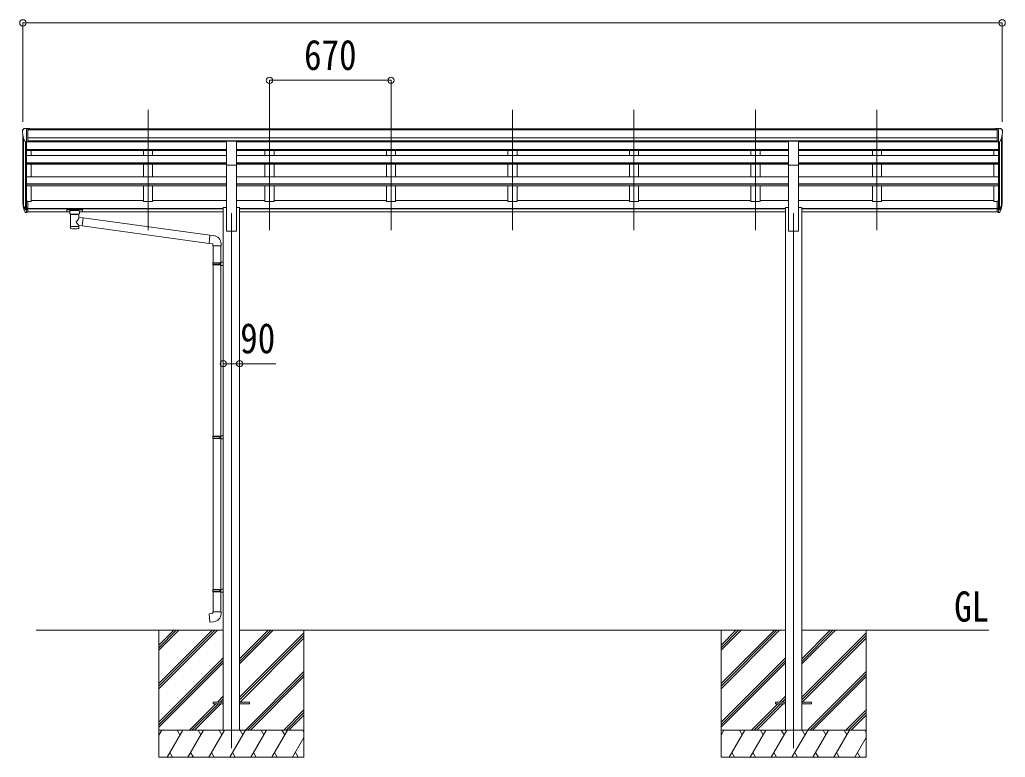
# Model space of a CAD drawing. Units: millimetres at full size. Extents: x -9783 to 33769, y -6828 to 6752.
# Drawn here: x 1161 to 6596, y -3864 to 202 of the extents above; entities that cross this region are included whole.
import ezdxf
from ezdxf.enums import TextEntityAlignment as Align

# ---------------------------------------------------------------- set-up
doc = ezdxf.new("R2010")
doc.units = ezdxf.units.MM
doc.header["$LTSCALE"] = 35
doc.header["$PDMODE"] = 32
doc.header["$PDSIZE"] = 35
for name, color, linetype, lineweight in [('0-0_0', 7, 'Continuous', 9), ('0-1_本体', 4, 'Continuous', 9), ('0-2_部品', 7, 'Continuous', 9), ('0-8_PARTS2', 2, 'Continuous', 9), ('0-A_寸法', 6, 'Continuous', 9)]:
    doc.layers.add(name, color=color, linetype=linetype, lineweight=lineweight)
doc.styles.add('ＭＳ ゴシック', font='')
doc.styles.get('ＭＳ ゴシック').set_extended_font_data('MS Gothic')

msp = doc.modelspace()

# ---------------------------------------------------------------- linework, layer by layer
at = {"layer": '0-0_0'}
for p, q in [((1252.12, -3163.65), (2282.92, -3163.65)), ((1928.12, -3163.65), (1928.12, -3863.65)), ((1928.12, -3457.83), (2222.3, -3163.65)), ((1928.12, -3471.97), (2236.44, -3163.65)), ((1928.12, -3486.11), (2250.59, -3163.65)), ((1928.12, -3273.98), (2038.45, -3163.65)), ((1928.12, -3259.84), (2024.31, -3163.65)), ((1928.12, -3245.7), (2010.17, -3163.65)), ((2373.32, -3349.28), (2558.95, -3163.65)), ((2373.32, -3335.14), (2544.81, -3163.65)), ((2373.32, -3321), (2530.67, -3163.65)), ((2373.32, -3163.65), (5382.92, -3163.65)), ((2373.32, -3533.13), (2728.12, -3178.33)), ((2373.32, -3547.27), (2728.12, -3192.48)), ((2375.58, -3559.15), (2728.12, -3206.62)), ((2728.12, -3163.65), (2728.12, -3863.65)), ((5028.12, -3163.65), (5028.12, -3863.65)), ((5028.12, -3457.83), (5322.3, -3163.65)), ((5028.12, -3471.97), (5336.44, -3163.65)), ((5028.12, -3486.11), (5350.59, -3163.65)), ((5028.12, -3273.98), (5138.45, -3163.65)), ((5028.12, -3259.84), (5124.31, -3163.65)), ((5028.12, -3245.7), (5110.17, -3163.65)), ((5473.32, -3163.65), (6504.12, -3163.65)), ((5473.32, -3349.28), (5658.95, -3163.65)), ((5473.32, -3335.14), (5644.81, -3163.65)), ((5473.32, -3321), (5630.67, -3163.65)), ((5473.32, -3533.13), (5828.12, -3178.33)), ((5473.32, -3547.27), (5828.12, -3192.48)), ((5475.58, -3559.15), (5828.12, -3206.62)), ((5828.12, -3163.65), (5828.12, -3863.65)), ((1928.12, -3669.96), (2282.92, -3315.16)), ((5028.12, -3669.96), (5382.92, -3315.16)), ((1928.12, -3684.1), (2282.92, -3329.31)), ((1928.12, -3698.25), (2282.92, -3343.45)), ((5028.12, -3684.1), (5382.92, -3329.31)), ((5028.12, -3698.25), (5382.92, -3343.45)), ((2404.93, -3713.65), (2728.12, -3390.46)), ((2419.07, -3713.65), (2728.12, -3404.61)), ((2433.22, -3713.65), (2728.12, -3418.75)), ((5504.93, -3713.65), (5828.12, -3390.46)), ((5519.07, -3713.65), (5828.12, -3404.61)), ((5533.22, -3713.65), (5828.12, -3418.75)), ((2251.06, -3559.15), (2282.92, -3527.3)), ((5351.06, -3559.15), (5382.92, -3527.3)), ((2096.56, -3713.65), (2242.06, -3568.15)), ((2110.71, -3713.65), (2256.21, -3568.15)), ((2124.85, -3713.65), (2270.35, -3568.15)), ((2265.21, -3559.15), (2282.92, -3541.44)), ((2279.35, -3559.15), (2282.92, -3555.58)), ((5196.56, -3713.65), (5342.06, -3568.15)), ((5210.71, -3713.65), (5356.21, -3568.15)), ((5224.85, -3713.65), (5370.35, -3568.15)), ((5365.21, -3559.15), (5382.92, -3541.44)), ((5379.35, -3559.15), (5382.92, -3555.58)), ((2617.06, -3713.65), (2728.12, -3602.6)), ((2631.21, -3713.65), (2728.12, -3616.74)), ((2645.35, -3713.65), (2728.12, -3630.88)), ((5717.06, -3713.65), (5828.12, -3602.6)), ((5731.21, -3713.65), (5828.12, -3616.74)), ((5745.35, -3713.65), (5828.12, -3630.88)), ((2728.12, -3713.65), (1928.12, -3713.65)), ((1928.12, -3741.16), (1944, -3713.65)), ((1972.87, -3863.65), (2059.47, -3713.65)), ((2044.47, -3739.63), (2029.47, -3713.65)), ((2088.34, -3863.65), (2174.94, -3713.65)), ((2159.94, -3739.64), (2144.94, -3713.65)), ((2203.81, -3863.65), (2290.41, -3713.65)), ((2275.41, -3739.64), (2260.41, -3713.65)), ((2319.28, -3863.65), (2405.88, -3713.65)), ((2390.88, -3739.63), (2375.88, -3713.65)), ((2434.75, -3863.65), (2521.35, -3713.65)), ((2506.35, -3739.63), (2491.35, -3713.65)), ((2550.22, -3863.65), (2636.82, -3713.65)), ((2606.82, -3713.65), (2621.82, -3739.63)), ((2722.29, -3713.65), (2728.12, -3723.75)), ((5828.12, -3713.65), (5028.12, -3713.65)), ((5028.12, -3741.16), (5044, -3713.65)), ((5072.87, -3863.65), (5159.47, -3713.65)), ((5144.47, -3739.63), (5129.47, -3713.65)), ((5188.34, -3863.65), (5274.94, -3713.65)), ((5259.94, -3739.64), (5244.94, -3713.65)), ((5303.81, -3863.65), (5390.41, -3713.65)), ((5375.41, -3739.64), (5360.41, -3713.65)), ((5419.28, -3863.65), (5505.88, -3713.65)), ((5490.88, -3739.63), (5475.88, -3713.65)), ((5534.75, -3863.65), (5621.35, -3713.65)), ((5606.35, -3739.63), (5591.35, -3713.65)), ((5650.22, -3863.65), (5736.82, -3713.65)), ((5706.82, -3713.65), (5721.82, -3739.63)), ((5822.29, -3713.65), (5828.12, -3723.75)), ((2665.69, -3863.65), (2728.12, -3755.52)), ((5765.69, -3863.65), (5828.12, -3755.52)), ((1987.87, -3837.67), (2002.87, -3863.65)), ((2103.34, -3837.67), (2118.34, -3863.65)), ((2218.81, -3837.67), (2233.81, -3863.65)), ((2334.28, -3837.67), (2349.28, -3863.65)), ((2449.75, -3837.67), (2464.75, -3863.65)), ((2565.22, -3837.67), (2580.22, -3863.65)), ((2680.69, -3837.67), (2695.69, -3863.65)), ((5087.87, -3837.67), (5102.87, -3863.65)), ((5203.34, -3837.67), (5218.34, -3863.65)), ((5318.81, -3837.67), (5333.81, -3863.65)), ((5434.28, -3837.67), (5449.28, -3863.65)), ((5549.75, -3837.67), (5564.75, -3863.65)), ((5665.22, -3837.67), (5680.22, -3863.65)), ((5780.69, -3837.67), (5795.69, -3863.65)), ((1928.12, -3863.65), (2728.12, -3863.65)), ((5028.12, -3863.65), (5828.12, -3863.65))]:
    msp.add_line(p, q, dxfattribs=at)
at = {"layer": '0-1_本体'}
for p, q in [((1204.62, -399.53), (6551.62, -399.53)), ((1204.62, -404.88), (6551.62, -404.88)), ((1178.12, -800.53), (1178.12, -436.28)), ((1182.4, -455.08), (1182.4, -824.79)), ((1192.12, -470.44), (1192.12, -842.79)), ((1198.12, -470.91), (1198.12, -798.36)), ((1198.12, -470.92), (2300.62, -470.92)), ((1204.62, -448.41), (6551.62, -448.41)), ((1204.62, -466.08), (6551.62, -466.08)), ((2300.62, -468.45), (1204.62, -468.45)), ((1843.12, -468.45), (1843.12, -470.92)), ((1893.12, -468.45), (1893.12, -470.92)), ((5400.62, -470.92), (2355.62, -470.92)), ((2513.12, -468.45), (2513.12, -470.92)), ((2563.12, -468.45), (2563.12, -470.92)), ((3183.12, -468.45), (3183.12, -470.92)), ((3233.12, -468.45), (3233.12, -470.92)), ((3853.12, -468.45), (3853.12, -470.92)), ((3903.12, -468.45), (3903.12, -470.92)), ((4523.12, -468.45), (4523.12, -470.92)), ((4573.12, -468.45), (4573.12, -470.92)), ((5193.12, -468.45), (5193.12, -470.92)), ((5243.12, -468.45), (5243.12, -470.92)), ((5455.62, -468.57), (6551.62, -468.57)), ((5455.62, -470.92), (6558.12, -470.92)), ((5863.12, -468.45), (5863.12, -470.92)), ((5913.12, -468.45), (5913.12, -470.92)), ((6558.12, -470.91), (6558.12, -798.36)), ((6564.12, -470.44), (6564.12, -842.79)), ((6573.84, -455.08), (6573.84, -824.79)), ((6578.12, -800.53), (6578.12, -436.28)), ((1198.12, -513.11), (2300.62, -513.11)), ((1198.12, -514.51), (2300.62, -514.51)), ((1198.12, -518.2), (2300.62, -518.2)), ((1223.12, -545.45), (1223.12, -518.2)), ((1843.12, -518.2), (1843.12, -545.45)), ((1893.12, -518.2), (1893.12, -545.45)), ((5400.62, -513.11), (2355.62, -513.11)), ((5400.62, -514.51), (2355.62, -514.51)), ((5400.62, -518.2), (2355.62, -518.2)), ((2513.12, -518.2), (2513.12, -545.45)), ((2563.12, -518.2), (2563.12, -545.45)), ((3183.12, -518.2), (3183.12, -545.45)), ((3233.12, -518.2), (3233.12, -545.45)), ((3853.12, -518.2), (3853.12, -545.45)), ((3903.12, -518.2), (3903.12, -545.45)), ((4523.12, -518.2), (4523.12, -545.45)), ((4573.12, -518.2), (4573.12, -545.45)), ((5193.12, -518.2), (5193.12, -545.45)), ((5243.12, -518.2), (5243.12, -545.45)), ((5455.62, -513.11), (6558.12, -513.11)), ((5455.62, -514.51), (6558.12, -514.51)), ((5455.62, -518.2), (6558.12, -518.2)), ((5863.12, -518.2), (5863.12, -545.45)), ((5913.12, -518.2), (5913.12, -545.45)), ((6533.12, -545.45), (6533.12, -518.2)), ((1198.12, -545.45), (2300.62, -545.45)), ((1198.12, -586.17), (2300.62, -586.17)), ((1198.12, -587.66), (2300.62, -587.66)), ((1198.12, -594.47), (2300.62, -594.47)), ((1223.12, -663.96), (1223.12, -594.47)), ((1843.12, -594.47), (1843.12, -663.96)), ((1893.12, -594.47), (1893.12, -663.96)), ((5400.62, -545.45), (2355.62, -545.45)), ((5400.62, -586.17), (2355.62, -586.17)), ((5400.62, -587.66), (2355.62, -587.66)), ((5400.62, -594.47), (2355.62, -594.47)), ((2513.12, -594.47), (2513.12, -663.96)), ((2563.12, -594.47), (2563.12, -663.96)), ((3183.12, -594.47), (3183.12, -663.96)), ((3233.12, -594.47), (3233.12, -663.96)), ((3853.12, -594.47), (3853.12, -663.96)), ((3903.12, -594.47), (3903.12, -663.96)), ((4523.12, -594.47), (4523.12, -663.96)), ((4573.12, -594.47), (4573.12, -663.96)), ((5193.12, -594.47), (5193.12, -663.96)), ((5243.12, -594.47), (5243.12, -663.96)), ((5455.62, -545.45), (6558.12, -545.45)), ((5455.62, -586.17), (6558.12, -586.17)), ((5455.62, -587.66), (6558.12, -587.66)), ((5455.62, -594.47), (6558.12, -594.47)), ((5863.12, -594.47), (5863.12, -663.96)), ((5913.12, -594.47), (5913.12, -663.96)), ((6533.12, -663.96), (6533.12, -594.47)), ((2300.62, -963.65), (2300.62, -599.71)), ((2355.62, -963.65), (2355.62, -599.71)), ((5400.62, -963.65), (5400.62, -599.71)), ((5455.62, -963.65), (5455.62, -599.71)), ((1198.12, -663.96), (2300.62, -663.96)), ((1198.12, -703.27), (2300.62, -703.27)), ((1198.12, -704.75), (2300.62, -704.75)), ((5400.62, -663.96), (2355.62, -663.96)), ((5400.62, -703.27), (2355.62, -703.27)), ((5400.62, -704.75), (2355.62, -704.75)), ((5455.62, -663.96), (6558.12, -663.96)), ((5455.62, -703.27), (6558.12, -703.27)), ((5455.62, -704.75), (6558.12, -704.75)), ((1198.12, -714.23), (2300.62, -714.23)), ((1223.12, -799.19), (1223.12, -714.23)), ((1843.12, -714.23), (1843.12, -799.19)), ((5400.62, -714.23), (2355.62, -714.23)), ((2513.12, -714.23), (2513.12, -799.19)), ((3183.12, -714.23), (3183.12, -799.19)), ((3853.12, -714.23), (3853.12, -799.19)), ((4523.12, -714.23), (4523.12, -799.19)), ((5193.12, -714.23), (5193.12, -799.19)), ((5455.62, -714.23), (6558.12, -714.23)), ((5863.12, -714.23), (5863.12, -799.19)), ((6533.12, -799.19), (6533.12, -714.23)), ((1204.62, -799.19), (1223.12, -799.19)), ((1223.12, -794.39), (1843.12, -794.39)), ((1893.12, -794.39), (2300.62, -794.39)), ((2355.62, -794.39), (2513.12, -794.39)), ((2563.12, -794.39), (3183.12, -794.39)), ((3233.12, -794.39), (3853.12, -794.39)), ((3903.12, -794.39), (4523.12, -794.39)), ((4573.12, -794.39), (5193.12, -794.39)), ((5243.12, -794.39), (5400.62, -794.39)), ((5455.62, -794.39), (5863.12, -794.39)), ((5913.12, -794.39), (6533.12, -794.39)), ((6551.62, -799.19), (6533.12, -799.19)), ((1204.62, -838.69), (2282.92, -838.69)), ((1204.62, -840.07), (2282.92, -840.07)), ((1204.62, -857.25), (1436.12, -857.25)), ((1490.12, -857.25), (2282.92, -857.25)), ((2282.92, -833.65), (2282.92, -3713.65)), ((2282.92, -833.65), (2300.62, -833.65)), ((2355.62, -833.65), (2373.32, -833.65)), ((2373.32, -833.65), (2373.32, -3713.65)), ((2373.32, -838.69), (5382.92, -838.69)), ((2373.32, -840.07), (5382.92, -840.07)), ((2373.32, -857.25), (5382.92, -857.25)), ((5382.92, -833.65), (5382.92, -3713.65)), ((5382.92, -833.65), (5400.62, -833.65)), ((5455.62, -833.65), (5473.32, -833.65)), ((5473.32, -833.65), (5473.32, -3713.65)), ((5473.32, -838.69), (6551.62, -838.69)), ((5473.32, -840.07), (6551.62, -840.07)), ((5473.32, -857.25), (6551.62, -857.25)), ((2300.62, -963.65), (2355.62, -963.65)), ((5400.62, -963.65), (5455.62, -963.65))]:
    msp.add_line(p, q, dxfattribs=at)
for points in [[(2355.62, -468.45), (5218.12, -468.57), (5400.62, -468.57)], [(1893.12, -714.23), (1893.12, -799.19), (1843.12, -799.19)], [(2563.12, -714.23), (2563.12, -799.19), (2513.12, -799.19)], [(3233.12, -714.23), (3233.12, -799.19), (3183.12, -799.19)], [(3903.12, -714.23), (3903.12, -799.19), (3853.12, -799.19)], [(4573.12, -714.23), (4573.12, -799.19), (4523.12, -799.19)], [(5243.12, -714.23), (5243.12, -799.19), (5193.12, -799.19)], [(5913.12, -714.23), (5913.12, -799.19), (5863.12, -799.19)]]:
    msp.add_lwpolyline(points, dxfattribs=at)
at = {"layer": '0-2_部品'}
for p, q in [((1176.12, -407.3), (1176.12, -407.93)), ((1183.03, -398.5), (1178.96, -404.3)), ((1186.12, -397.93), (1183.79, -398.07)), ((1186.12, -397.93), (1204.62, -397.93)), ((1198.12, -470.91), (1198.12, -397.93)), ((1204.62, -397.93), (1214.62, -398.02)), ((1204.62, -469.91), (1204.62, -397.93)), ((1214.62, -399.53), (1214.62, -398.02)), ((6551.62, -397.93), (6541.62, -398.02)), ((6541.62, -399.53), (6541.62, -398.02)), ((6551.62, -469.91), (6551.62, -397.93)), ((6570.12, -397.93), (6551.62, -397.93)), ((6558.12, -470.91), (6558.12, -397.93)), ((6570.12, -397.93), (6572.45, -398.07)), ((6573.21, -398.5), (6577.28, -404.3)), ((6580.12, -407.3), (6580.12, -407.93)), ((1190.5, -469.1), (1181.22, -453.03)), ((1198.12, -470.91), (1192.91, -470.59)), ((1204.62, -469.91), (1198.12, -469.91)), ((2300.62, -467.8), (2355.62, -467.8)), ((2300.62, -599.87), (2300.62, -467.8)), ((2355.62, -599.87), (2355.62, -467.8)), ((5400.62, -467.8), (5455.62, -467.8)), ((5400.62, -599.87), (5400.62, -467.8)), ((5455.62, -599.87), (5455.62, -467.8)), ((6551.62, -469.91), (6558.12, -469.91)), ((6558.12, -470.91), (6563.33, -470.59)), ((6565.75, -469.1), (6575.02, -453.03)), ((2300.62, -599.87), (2355.62, -599.87)), ((5400.62, -599.87), (5455.62, -599.87)), ((1198.12, -798.36), (1198.12, -860.24)), ((1204.62, -798.36), (1198.12, -798.36)), ((1204.62, -798.36), (1204.62, -859.42)), ((6551.62, -798.36), (6551.62, -859.42)), ((6551.62, -798.36), (6558.12, -798.36)), ((6558.12, -798.36), (6558.12, -860.24)), ((1180.51, -824.4), (1190.68, -843.57)), ((1191.69, -842.32), (1181.93, -823.9)), ((1183.1, -841.25), (1190.68, -858.74)), ((1198.12, -843.07), (1192.99, -843.07)), ((1198.12, -845.07), (1193.28, -845.07)), ((1198.12, -860.24), (1193.28, -860.24)), ((1204.62, -836.67), (1198.12, -836.67)), ((1204.62, -842.07), (1198.12, -842.07)), ((1204.62, -859.42), (1198.12, -859.42)), ((1419.62, -845.13), (1419.62, -855.89)), ((1419.62, -845.32), (1419.62, -846.87)), ((1421.62, -844.47), (1504.62, -844.47)), ((1421.62, -846.65), (1504.62, -846.65)), ((1421.62, -856.56), (1436.12, -856.56)), ((1436.12, -863.36), (1436.12, -853.09)), ((1440.22, -867.87), (1440.2, -948.16)), ((1486.02, -885.44), (1486.02, -867.85)), ((1490.12, -863.36), (1490.12, -853.09)), ((1490.12, -856.56), (1504.62, -856.56)), ((1506.62, -845.13), (1506.62, -855.89)), ((6551.62, -836.67), (6558.12, -836.67)), ((6551.62, -842.07), (6558.12, -842.07)), ((6551.62, -859.42), (6558.12, -859.42)), ((6558.12, -843.07), (6563.26, -843.07)), ((6558.12, -845.07), (6562.97, -845.07)), ((6558.12, -860.24), (6562.97, -860.24)), ((6564.55, -842.32), (6574.31, -823.9)), ((6575.73, -824.4), (6565.56, -843.57)), ((6573.14, -841.25), (6565.56, -858.74)), ((1511.24, -889.35), (1486.02, -885.43)), ((1511.24, -889.35), (1504.22, -934.6)), ((1511.24, -889.35), (2209.21, -986.14)), ((1486.04, -948.16), (1486.02, -931.53)), ((1486.02, -931.78), (1504.22, -934.6)), ((2205.2, -1031.97), (1504.22, -934.6)), ((2230.04, -987.97), (2209.21, -986.14)), ((2225.12, -1043.71), (2271.12, -1043.71)), ((2227.12, -1043.71), (2227.12, -1137.71)), ((2269.12, -1043.71), (2269.12, -1135.15)), ((2271.12, -1043.71), (2271.12, -1032.79)), ((2225.12, -1139.71), (2226.12, -1137.71)), ((2225.12, -1139.71), (2269.12, -1139.71)), ((2225.12, -1139.71), (2225.12, -1147.71)), ((2226.12, -1137.71), (2269.12, -1137.71)), ((2264.64, -1139.71), (2264.22, -1137.71)), ((2267.12, -1135.21), (2283.12, -1134.74)), ((2267.12, -1137.21), (2267.12, -1135.21)), ((2267.12, -1137.21), (2269.12, -1137.21)), ((2283.12, -1134.74), (2283.12, -1152.68)), ((2225.12, -1147.71), (2269.12, -1147.71)), ((2225.12, -1147.71), (2226.12, -1149.71)), ((2226.12, -1149.71), (2269.12, -1149.71)), ((2227.12, -1149.71), (2227.12, -2093.9)), ((2267.12, -1152.21), (2267.12, -1150.21)), ((2267.12, -1152.21), (2283.12, -1152.68)), ((2269.12, -1152.27), (2269.12, -2091.34)), ((2225.12, -2095.9), (2226.12, -2093.9)), ((2225.12, -2095.9), (2269.12, -2095.9)), ((2225.12, -2095.9), (2225.12, -2103.9)), ((2225.12, -2103.9), (2269.12, -2103.9)), ((2225.12, -2103.9), (2226.12, -2105.9)), ((2226.12, -2093.9), (2269.12, -2093.9)), ((2226.12, -2105.9), (2269.12, -2105.9)), ((2227.12, -2105.9), (2227.12, -2939.06)), ((2264.64, -2095.9), (2264.22, -2093.9)), ((2267.12, -2091.4), (2283.12, -2090.93)), ((2267.12, -2093.4), (2267.12, -2091.4)), ((2267.12, -2093.4), (2269.12, -2093.4)), ((2267.12, -2108.4), (2267.12, -2106.4)), ((2267.12, -2108.4), (2283.12, -2108.87)), ((2269.12, -2108.46), (2269.12, -2936.5)), ((2283.12, -2090.93), (2283.12, -2108.87)), ((2225.12, -2941.06), (2226.12, -2939.06)), ((2225.12, -2941.06), (2269.12, -2941.06)), ((2225.12, -2941.06), (2225.12, -2949.06)), ((2225.12, -2949.06), (2269.12, -2949.06)), ((2225.12, -2949.06), (2226.12, -2951.06)), ((2226.12, -2939.06), (2269.12, -2939.06)), ((2226.12, -2951.06), (2269.12, -2951.06)), ((2227.12, -2951.06), (2227.12, -3061.06)), ((2264.64, -2941.06), (2264.22, -2939.06)), ((2267.12, -2936.56), (2283.12, -2936.09)), ((2267.12, -2938.56), (2267.12, -2936.56)), ((2267.12, -2938.56), (2269.12, -2938.56)), ((2267.12, -2953.56), (2267.12, -2951.56)), ((2267.12, -2953.56), (2283.12, -2954.03)), ((2269.12, -2953.62), (2269.12, -3061.06)), ((2283.12, -2936.09), (2283.12, -2954.03)), ((2225.12, -3061.06), (2271.12, -3061.06)), ((2225.12, -3071.06), (2225.12, -3061.06)), ((2271.12, -3061.06), (2271.12, -3071.97))]:
    msp.add_line(p, q, dxfattribs=at)
at = {"layer": '0-2_部品', "color": 4}
for p, q in [((2228.32, -3559.15), (2228.32, -3568.15)), ((2283.12, -3559.15), (2228.32, -3559.15)), ((2283.12, -3568.15), (2228.32, -3568.15)), ((2427.92, -3559.15), (2373.12, -3559.15)), ((5328.12, -3559.15), (5328.12, -3568.15)), ((5382.92, -3559.15), (5328.12, -3559.15)), ((5382.92, -3568.15), (5328.12, -3568.15)), ((5527.72, -3559.15), (5472.92, -3559.15))]:
    msp.add_line(p, q, dxfattribs=at)
at = {"layer": '0-2_部品'}
for points in [[(1419.62, -845.13), (1419.66, -844.94), (1419.74, -844.8), (1419.84, -844.71), (1419.94, -844.65), (1420.06, -844.6), (1420.36, -844.54), (1420.85, -844.49), (1421.39, -844.47), (1421.62, -844.47)], [(1419.62, -855.89), (1419.66, -856.09), (1419.74, -856.23), (1419.84, -856.32), (1419.94, -856.38), (1420.06, -856.43), (1420.36, -856.49), (1420.85, -856.53), (1421.39, -856.55), (1421.62, -856.56)], [(1436.16, -863.31), (1436.14, -863.66), (1436.38, -864.62), (1436.9, -865.5), (1437.71, -866.34), (1438.82, -867.14), (1440.22, -867.87)], [(1486.02, -867.85), (1486.25, -867.76), (1487.61, -867.02), (1488.72, -866.18), (1489.48, -865.31), (1489.94, -864.41), (1490.11, -863.53)], [(1504.62, -844.47), (1504.97, -844.47), (1505.5, -844.5), (1505.95, -844.55), (1506.26, -844.63), (1506.43, -844.73), (1506.55, -844.86), (1506.61, -845.04), (1506.62, -845.13)], [(1504.62, -856.56), (1504.97, -856.55), (1505.5, -856.53), (1505.95, -856.48), (1506.26, -856.4), (1506.43, -856.3), (1506.55, -856.16), (1506.61, -855.98), (1506.62, -855.89)], [(2209.21, -986.14), (2205.2, -1031.97), (2225.12, -1033.71), (2225.12, -1043.71)], [(2264.64, -1139.71), (2264.64, -1147.71), (2264.22, -1149.71)], [(2267.12, -1150.21), (2269.12, -1150.21), (2269.12, -1137.21)], [(2264.64, -2095.9), (2264.64, -2103.9), (2264.22, -2105.9)], [(2267.12, -2106.4), (2269.12, -2106.4), (2269.12, -2093.4)], [(2264.64, -2941.06), (2264.64, -2949.06), (2264.22, -2951.06)], [(2267.12, -2951.56), (2269.12, -2951.56), (2269.12, -2938.56)], [(2230.04, -3116.8), (2209.21, -3118.63), (2205.2, -3072.8), (2225.12, -3071.06)]]:
    msp.add_lwpolyline(points, dxfattribs=at)
at = {"layer": '0-2_部品', "color": 4}
for points in [[(2427.92, -3559.15), (2427.92, -3568.15), (2373.12, -3568.15)], [(5527.72, -3559.15), (5527.72, -3568.15), (5472.92, -3568.15)]]:
    msp.add_lwpolyline(points, dxfattribs=at)
at = {"layer": '0-2_部品'}
for centre, radius, start, end in [((1179.12, -407.3), 3, 93, 180), ((1378.12, -407.93), 202, 180, 192.90261), ((1183.85, -399.07), 1, 93.5, 145), ((6572.39, -399.07), 1, 35, 86.5), ((6378.12, -407.93), 202, 347.09739, 0), ((6577.12, -407.3), 3, 0, 87), ((1193.1, -467.6), 3, 210, 266.5), ((6563.15, -467.6), 3, 273.5, 330), ((1266.78, -802.23), 89.07, 174.49576, 194.41188), ((1266.07, -797.95), 88.05, 177.22392, 197.21071), ((1311.34, -805.17), 133.22, 183.27987, 195.71302), ((6444.9, -805.17), 133.22, 344.28698, 356.72013), ((6490.17, -797.95), 88.05, 342.78929, 2.77608), ((6489.46, -802.23), 89.07, 345.58812, 5.50424), ((1193.28, -842.07), 3, 210, 270), ((1193.28, -857.24), 3, 210, 270), ((1192.99, -841.57), 1.5, 210, 270), ((6562.97, -842.07), 3, 270, 330), ((6562.97, -857.24), 3, 270, 330), ((6563.26, -841.57), 1.5, 270, 330), ((2226.12, -1032.79), 45, 0, 85), ((2226.12, -3071.97), 45, 275, 0)]:
    msp.add_arc(centre, radius, start, end, dxfattribs=at)
for centre, major_axis, ratio, start_param, end_param in [((1421.62, -846.87), (2, 0), 0.109601, 1.5707963, 3.1415927), ((1463.12, -853.09), (27, 0), 0.122176, 6.2831853, 9.424778), ((1463.13, -868.32), (-22.91, 0.42), 0.072511, 0.0008029, 1.5715993), ((1463.13, -869.94), (-22.91, 0.42), 0.072511, 0.0008029, 1.5715993), ((1463.11, -868.32), (22.92, 0.42), 0.07247, 4.71158, 6.2823764), ((1463.11, -869.94), (22.92, 0.42), 0.07247, 4.71158, 6.2823764), ((1474.12, -863.36), (16, 0), 0.361356, 6.2636979, 6.2831853), ((1504.62, -846.87), (2, 0), 0.109601, 0, 1.5707963), ((1463.12, -911.98), (-22.81, -26.62), 0.234429, 1.6855472, 3.1268519), ((1465.68, -909.33), (20.32, -22.25), 0.045535, 0.0389954, 1.3075346), ((1463.12, -948.16), (22.92, 0), 0.101955, 3.1415499, 6.2833984), ((1463.12, -935.72), (22.91, 0), 0.122865, 3.1415927, 6.2831853)]:
    msp.add_ellipse(centre, major_axis=major_axis, ratio=ratio, start_param=start_param, end_param=end_param, dxfattribs=at)
at = {"layer": '0-8_PARTS2'}
for p, q in [((1868.12, -957.45), (1868.12, -294.92)), ((2538.12, -957.45), (2538.12, -294.92)), ((3208.12, -957.45), (3208.12, -294.92)), ((3878.12, -957.45), (3878.12, -294.92)), ((4548.12, -957.45), (4548.12, -294.92)), ((5218.12, -957.45), (5218.12, -294.92)), ((5888.12, -957.45), (5888.12, -294.92)), ((2328.12, -863.65), (2328.12, -3813.65)), ((5428.12, -863.65), (5428.12, -3813.65))]:
    msp.add_line(p, q, dxfattribs=at)
at = {"layer": '0-A_寸法'}
for p, q in [((1178.12, 184.71), (1178.12, -360.92)), ((1178.12, 184.71), (6578.12, 184.71)), ((6578.12, 184.71), (6578.12, -360.92)), ((2538.12, -131.91), (2538.12, -360.92)), ((2538.12, -131.91), (3208.12, -131.91)), ((3208.12, -131.91), (3208.12, -360.92)), ((2283.12, -1693.84), (2373.12, -1693.84)), ((2373.12, -1693.84), (2573.12, -1693.84))]:
    msp.add_line(p, q, dxfattribs=at)
for p in [(1178.12, 184.71), (6578.12, 184.71), (2538.12, -131.91), (3208.12, -131.91), (2283.12, -1693.84), (2373.12, -1693.84)]:
    msp.add_point(p, dxfattribs=at)

# ---------------------------------------------------------------- texts
at = {"layer": '0-0_0', "style": 'ＭＳ ゴシック', "width": 0.85}
msp.add_text('GL', height=166.8, dxfattribs=at).set_placement((6313.66, -3166.09), align=Align.BOTTOM_LEFT)
at = {"layer": '0-A_寸法', "color": 7, "style": 'ＭＳ ゴシック', "width": 0.85}
for s, p in [('670', (2728.75, -124.91)), ('90', (2376.87, -1686.84))]:
    msp.add_text(s, height=166.8, dxfattribs=at).set_placement(p, align=Align.BOTTOM_LEFT)

doc.saveas('drawing.dxf')
